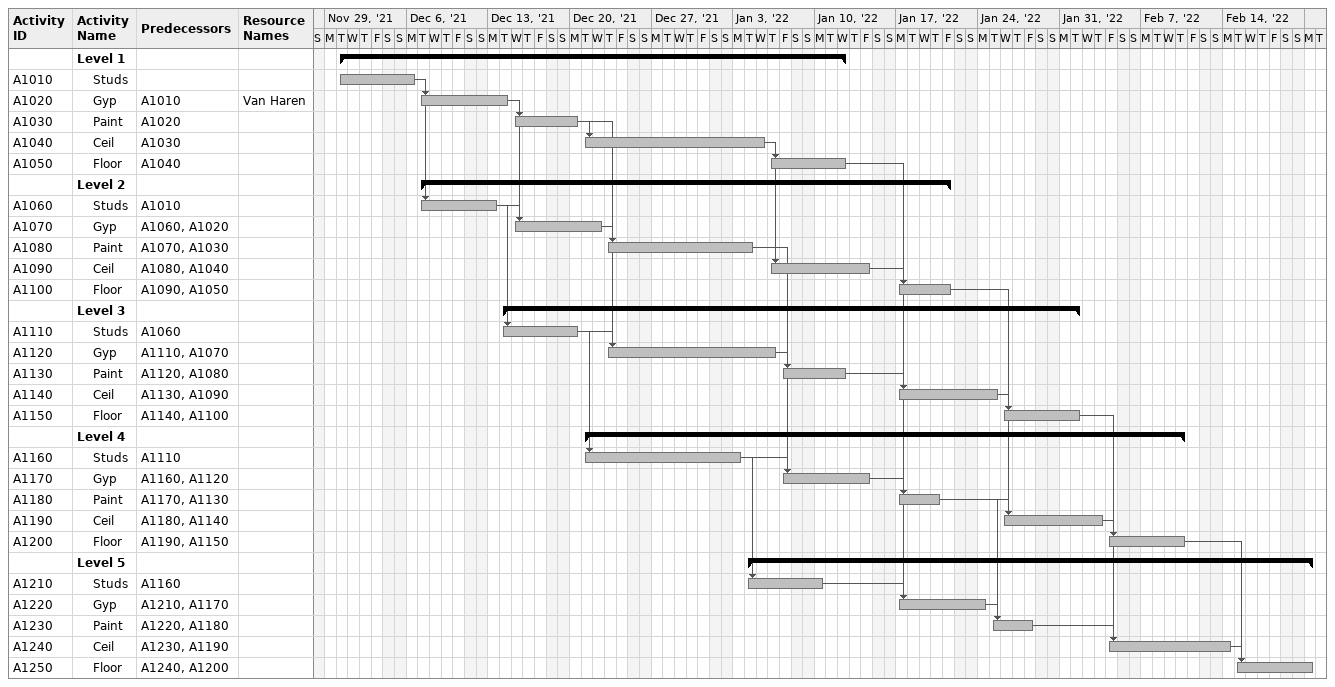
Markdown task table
| ID | Level | Task | Start | Finish | Predecessors | Resources |
|---|---|---|---|---|---|---|
|  | 1 | **Level 1** | 2021-11-30 | 2022-01-12 |  |  |
| A1010 | 2 | Studs | 2021-11-30 | 2021-12-06 |  |  |
| A1020 | 2 | Gyp | 2021-12-07 | 2021-12-14 | A1010 | Van Haren |
| A1030 | 2 | Paint | 2021-12-15 | 2021-12-20 | A1020 |  |
| A1040 | 2 | Ceil | 2021-12-21 | 2022-01-05 | A1030 |  |
| A1050 | 2 | Floor | 2022-01-06 | 2022-01-12 | A1040 |  |
|  | 1 | **Level 2** | 2021-12-07 | 2022-01-21 |  |  |
| A1060 | 2 | Studs | 2021-12-07 | 2021-12-13 | A1010 |  |
| A1070 | 2 | Gyp | 2021-12-15 | 2021-12-22 | A1060, A1020 |  |
| A1080 | 2 | Paint | 2021-12-23 | 2022-01-04 | A1070, A1030 |  |
| A1090 | 2 | Ceil | 2022-01-06 | 2022-01-14 | A1080, A1040 |  |
| A1100 | 2 | Floor | 2022-01-17 | 2022-01-21 | A1090, A1050 |  |
|  | 1 | **Level 3** | 2021-12-14 | 2022-02-01 |  |  |
| A1110 | 2 | Studs | 2021-12-14 | 2021-12-20 | A1060 |  |
| A1120 | 2 | Gyp | 2021-12-23 | 2022-01-06 | A1110, A1070 |  |
| A1130 | 2 | Paint | 2022-01-07 | 2022-01-12 | A1120, A1080 |  |
| A1140 | 2 | Ceil | 2022-01-17 | 2022-01-25 | A1130, A1090 |  |
| A1150 | 2 | Floor | 2022-01-26 | 2022-02-01 | A1140, A1100 |  |
|  | 1 | **Level 4** | 2021-12-21 | 2022-02-10 |  |  |
| A1160 | 2 | Studs | 2021-12-21 | 2022-01-03 | A1110 |  |
| A1170 | 2 | Gyp | 2022-01-07 | 2022-01-14 | A1160, A1120 |  |
| A1180 | 2 | Paint | 2022-01-17 | 2022-01-20 | A1170, A1130 |  |
| A1190 | 2 | Ceil | 2022-01-26 | 2022-02-03 | A1180, A1140 |  |
| A1200 | 2 | Floor | 2022-02-04 | 2022-02-10 | A1190, A1150 |  |
|  | 1 | **Level 5** | 2022-01-04 | 2022-02-21 |  |  |
| A1210 | 2 | Studs | 2022-01-04 | 2022-01-10 | A1160 |  |
| A1220 | 2 | Gyp | 2022-01-17 | 2022-01-24 | A1210, A1170 |  |
| A1230 | 2 | Paint | 2022-01-25 | 2022-01-28 | A1220, A1180 |  |
| A1240 | 2 | Ceil | 2022-02-04 | 2022-02-14 | A1230, A1190 |  |
| A1250 | 2 | Floor | 2022-02-15 | 2022-02-21 | A1240, A1200 |  |
